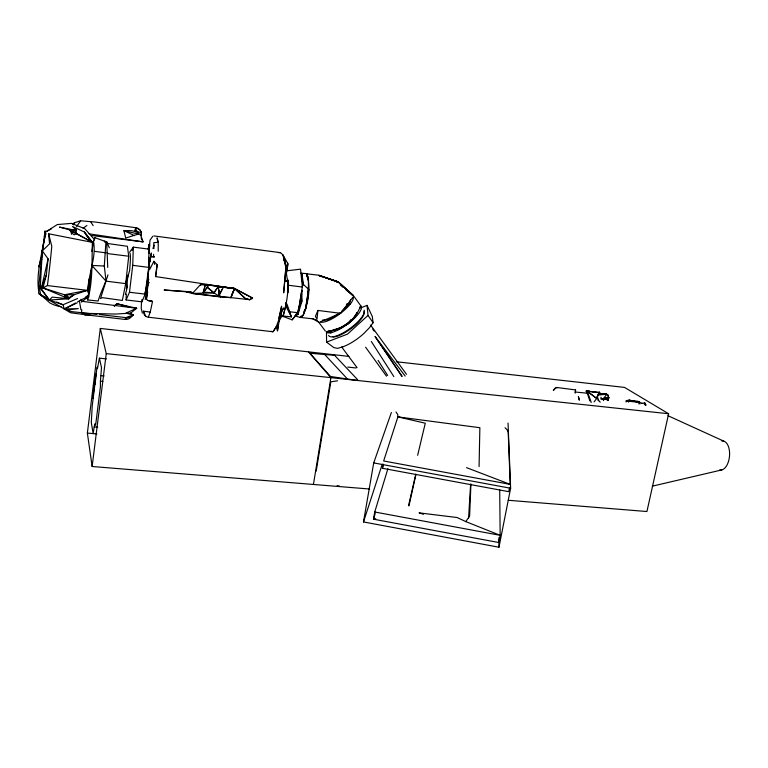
<?xml version="1.0" encoding="UTF-8"?>
<svg xmlns="http://www.w3.org/2000/svg" width="768" height="768" viewBox="0 0 768 768"><rect width="100%" height="100%" fill="white"/><g stroke="black" fill="none" stroke-linecap="round" stroke-linejoin="round"><path stroke-width="1.15" d="M45.331 235.699L44.995 231.245L46.627 231.418L51.523 228.806M107.981 274.819C105.264 283.776 100.666 292.186 98.141 301.008L87.696 299.962C92.928 281.53 91.728 261.638 92.371 242.352L84.442 232.051L72.538 226.502L76.243 229.91L74.304 232.762M153.878 235.93L280.474 252.662L282.845 254.784C287.05 262.81 285.264 271.997 287.683 280.253C288.864 291.811 286.253 305.165 282.912 316.8L285.734 305.866L285.456 302.89L291.427 316.906L281.213 315.782L280.637 312.576M148.186 248.947L149.251 244.349L149.194 249.677L150 240.182L152.784 236.256M301.882 281.434L301.882 273.696L303.456 284.429L302.525 286.128M88.637 313.478L71.222 311.568L64.31 308.966L40.771 295.162L38.544 292.646L38.784 291.859C35.491 271.162 43.517 251.482 44.995 231.245L45.83 234.528M575.568 389.923L575.27 392.861L575.568 389.923L556.733 387.475L555.514 387.734L553.315 390.413L555.408 388.368M150.259 312.058L143.357 311.184L144.422 315.158L145.901 316.493L148.272 317.203L150.259 312.058L152.496 301.507L148.176 300.557L146.429 299.366L147.667 285.562M126.288 294.202L126.086 299.933L141.926 301.834L145.142 294.106L148.723 267.389L149.002 249.139L133.315 247.133L129.562 252.355M302.006 290.323L301.843 301.478L298.003 314.486L295.258 315.466L296.371 313.824M479.069 466.608L479.866 427.709L397.891 416.89L397.766 414.547L396 412.003M146.582 291.446L146.026 294.346L147.149 292.474L146.582 291.446L145.901 298.09L147.149 292.474L147.302 285.494M148.205 285.014L148.109 276.509L148.128 282.624L148.858 282.797L148.128 282.624L148.109 276.509M126.086 299.933L129.475 292.272L132.739 265.334L133.315 247.133L132.134 250.301M89.165 278.813L87.389 290.352L88.656 293.664C86.64 275.779 96.96 258.874 93.456 241.171L94.426 240.173L94.733 237.61L106.733 241.968L109.325 247.738M100.426 381.197L101.501 367.603L99.379 358.166L97.459 368.698L97.238 367.142L96.854 368.266L92.218 406.003L91.306 422.554L93.178 433.632L94.186 426.874L95.107 423.677L95.491 425.165L95.923 422.813L100.426 386.592L100.426 381.197L102.806 381.437M107.933 243.552L127.392 246.298L128.707 256.224L125.702 283.632L122.333 300.442L102.413 297.648L100.474 298.55L106.032 281.136L104.304 266.016L105.83 243.139L106.733 241.968L104.266 241.114M470.938 483.955L469.613 516.048L465.792 521.587L457.104 517.526L419.05 512.861L423.504 514.282M141.523 301.517L141.216 308.448L142.387 313.142M325.354 331.056L318.653 322.138L312.326 318.509M146.602 291.648L147.187 291.725L145.997 293.29L147.149 292.474L147.802 279.418L148.608 279.427L148.022 279.389L148.195 281.789L147.802 279.418L148.608 279.427M148.618 271.526L149.002 264.384M153.504 256.656L153.629 254.352M153.946 248.602L153.782 242.65L157.814 242.371L157.104 237.84L158.189 241.546L158.227 251.27M95.29 384.346L95.846 373.843L96.451 375.446M77.568 298.531L62.995 304.771L49.363 300.029L40.214 288.173L42.326 250.877L45.36 232.176L57.283 224.573L71.472 223.373L84.787 228.701L94.214 239.27L94.733 237.61L94.205 239.549M468.566 518.323L470.602 484.358M285.84 268.166L283.68 292.723L285.84 268.166L284.17 258.451L283.901 260.813M149.078 253.45L149.702 244.915M150.374 259.066L151.344 252.97L149.29 262.867L149.779 269.299L153.878 261.312L157.027 264.442L155.616 276.576L234.566 288.518L252.538 298.051L234.566 288.518L218.266 286.627L213.946 292.829L192.384 293.453L185.491 291.734L164.122 290.016L185.664 291.446L192.077 292.474L192.384 293.453L249.715 299.683L252.538 298.051L249.715 299.683L245.462 298.589M147.782 292.176L147.149 292.474L147.408 289.018M295.21 315.466L298.003 314.486L301.766 290.486M44.525 236.054L44.995 231.245L44.285 236.851L44.899 237.878M147.149 292.474L147.85 285.35M91.978 251.414L93.456 241.171L92.371 242.352L48.586 233.77L49.584 243.821L42.326 250.877L38.89 285.37L40.771 295.162L49.363 300.029L68.784 298.771L74.093 294.72L87.389 290.352L47.376 285.571L42.979 287.952L41.501 287.818L48.106 258.883L42.326 250.877L45.677 232.838M72.845 224.448L74.362 222.797L80.621 220.771L95.654 222.096L135.734 227.712L138.144 228.365L141.514 231.859L140.947 235.67L143.04 241.862L89.04 233.837M146.026 294.346L146.976 284.909M40.214 288.173L38.89 285.37L49.363 300.029L52.166 297.12L68.784 298.771L68.88 297.792L66.048 294.691M638.832 403.891L639.043 401.798L637.488 401.76M317.923 310.445L317.011 319.152L315.408 316.387L317.923 310.445L340.579 313.296A20.813 6.096 -36.4 0 0 353.107 296.947L340.579 313.296A20.813 6.096 -36.4 0 1 320.141 321.926L340.579 313.296M81.792 309.878L81.485 312.768L84.278 313.315L115.594 314.054L130.608 313.142L133.181 314.986L131.309 316.742A7.027 6.816 22.7 0 1 124.944 319.43L84.336 314.611L90.662 315.024M307.066 276.787L307.142 274.358L308.371 280.013L308.486 289.229L305.53 309.418L308.726 289.363L307.354 299.952A22.166 4.723 -83.1 0 1 300.211 317.386L295.267 316.061M307.526 299.827L308.4 287.174M68.784 298.771L42.979 287.952L46.291 275.098L48.106 258.883M88.656 293.664L91.853 265.44L104.304 266.016M148.704 249.082L149.251 244.349L148.262 248.976M369.61 489.024L92.141 466.502L87.37 433.085L100.301 328.445L348.854 356.4M126.355 288.595L128.026 275.098M92.141 466.502L106.253 353.616L100.301 328.445M72.806 232.109L73.104 229.843L76.243 229.91M607.152 399.715L603.178 398.525L600.835 398.976L606.682 397.757A2.851 1.862 -19.2 0 1 608.141 400.013L606.682 397.757L603.053 399.475L606.576 394.272L608.074 394.838L608.554 395.942M155.616 276.576L157.296 264.854M141.514 231.859L140.947 235.67C136.79 230.342 130.435 230.294 123.917 230.688L125.712 238.061L138.451 234.038L138.336 232.205L137.443 231.35L136.358 230.746L134.688 231.158L135.734 227.712L140.131 229.834M286.186 275.069L287.222 268.33M146.986 295.862L146.429 299.366L145.574 298.099L145.133 299.366M148.08 277.229L148.426 275.098M313.43 484.464L330.902 377.635L308.448 351.85M316.195 471.091L330.816 381.83L337.565 380.803M281.021 315.638L292.157 319.862L298.109 312.739L302.352 287.04L300.547 269.155L286.416 270.854M607.363 400.493L607.478 399.811M283.277 307.834L276.154 326.909L277.478 330.806L280.435 313.709M508.042 423.072L510.624 488.256L498.97 547.229L363.485 521.952L373.709 462.902L391.382 412.502M509.597 487.507L508.771 491.674L382.387 468.269L383.107 464.102M387.907 468.682L374.746 511.997L373.488 519.187L498.739 542.515L500.16 535.325L499.709 489.907M148.426 249.043L149.251 244.349L148.33 248.918M148.368 248.755L149.251 244.349M146.976 292.781L145.901 298.09L147.542 292.358M300.749 317.386L300.211 317.386L312.71 318.835L316.301 320.026L319.219 322.483M408.95 505.958L415.872 474.749M396.384 361.747L624.518 387.408L668.621 413.75L646.925 511.526L508.272 500.275M200.63 284.438L200.861 284.918L200.63 284.438L192.384 293.453L220.349 296.976L230.976 297.619L234.566 288.518L205.517 284.621L234.566 288.518L245.702 298.627M200.698 284.544L205.248 285.149L203.376 292.397L207.974 286.31L207.235 287.299L213.946 292.829L218.266 286.627L219.389 296.458L213.946 292.829L203.242 292.109L203.52 292.685L205.027 285.062L205.882 285.158M360.23 306.557C355.862 319.872 340.934 330.01 327.226 331.584L330.518 330.672M408.557 505.574L415.795 474.125M417.648 455.309L425.28 423.197L397.891 416.89L383.654 460.982L510.211 484.378L508.224 432.47L507.312 430.042L505.066 427.728M350.534 299.616L349.574 303.619L341.702 311.309M607.766 400.531L606.73 397.882A2.851 1.862 -19.2 0 0 603.091 399.59L603.206 399.773M277.478 330.806L278.285 324.854M125.443 294.432L127.2 287.52L126.413 281.587M92.89 396.893L92.851 398.16L95.875 373.872L96.038 374.64M286.435 270.768L288.23 264.288L282.845 254.784M150.096 260.016L149.29 262.867L150.355 261.322M42.576 253.766L38.707 266.966L41.77 259.354M375.197 513.523L373.488 519.187L375.763 518.688M207.235 287.299L213.946 292.829L214.637 292.205M306.749 273.811L318.864 275.242L338.179 281.866L353.539 295.699L338.986 282.586L319.258 275.51L321.274 276.701M382.387 468.269L383.462 464.899M363.485 521.952L382.234 464.218M329.923 331.181L326.688 332.515A21.83 6.586 -36.4 0 0 348.221 323.616L355.507 316.598L347.981 323.28L339.341 328.867L348.24 323.606A21.83 6.586 -36.4 0 0 361.267 306.288L359.894 308.112M152.938 248.506L154.128 245.155M287.741 263.27L286.195 267.418L283.142 255.936M41.501 287.818L46.291 275.098M73.526 224.918L74.362 222.797M231.178 297.12L230.448 297.312L230.976 297.619L234.566 288.518L223.363 287.27M303.331 314.918C308.304 302.698 310.8 288.403 307.286 275.501L308.506 280.627M148.339 281.683L147.926 279.274L148.704 279.677L148.013 279.475M231.37 295.354L234.566 288.518L245.539 298.944M628.483 402.115L629.357 400.291L639.331 402.374L637.958 401.242L631.306 400.8M357.235 312.614C351.581 323.52 339.101 329.962 327.226 331.584M222.048 289.469L219.466 294.566L220.349 296.976L219.552 295.997M88.627 294.614L86.726 297.667L87.696 299.962M607.402 399.36L609.024 397.786L606.576 394.272L600.211 393.984L599.357 392.102L596.573 398.381L586.483 390.739L589.862 400.906M354.864 316.426L357.014 312.48M278.65 321.782L282.221 315.331L281.213 315.782M214.522 292.234L213.946 292.829M273.514 331.142L276.154 326.909L272.995 331.766L148.272 317.203M303.725 311.866L305.491 309.12M76.598 226.57L80.621 220.771M644.41 403.498L644.822 402.922L646.099 405.072M361.632 307.526L367.056 305.376L372.288 316.435L373.094 322.694L369.542 327.619L364.099 333.245A24.854 8.112 -36.5 0 1 343.133 346.714M350.938 319.93L348.24 323.606L346.08 324.499L348.24 323.606L350.986 319.958M359.702 308.006L361.056 306.163L353.866 296.227M599.635 392.304L587.251 391.171L599.27 392.784L599.635 392.304L596.573 398.381L587.251 391.171L591.235 402.47M307.258 276.893L307.594 274.502M203.376 292.397L205.997 288.922M281.27 311.731L283.814 308.381M292.157 319.862L294.922 316.214M594.096 401.885L596.822 398.342M331.661 332.035L326.611 331.958M77.549 301.91L86.707 297.024L88.493 294.874L88.733 297.35M148.378 282.566L148.848 282.749M306.835 273.658L300.902 273.178M367.056 305.376L368.016 315.427L347.491 334.128L326.573 342.125L326.477 331.594M87.792 295.488L85.68 297.322L85.795 298.464A29.53 28.224 18.7 0 1 81.36 302.112M130.608 313.142L136.656 308.266L117.053 303.744L114.317 306.029L117.053 303.744L128.39 306.845M133.181 314.986L130.502 317.146L127.066 317.75L124.944 319.43L126.768 317.27L133.181 314.986L125.894 313.152L136.656 308.266L82.08 301.325L80.976 299.28M608.189 400.128L606.73 397.882L603.389 399.936L606.73 397.882A2.851 1.862 -19.2 0 1 608.189 400.128L607.93 399.85M83.117 228.24L86.918 225.466M556.848 388.147L556.733 387.475M87.389 290.352L64.483 294.768L65.338 297.322L68.88 297.792L74.093 294.72L64.483 294.768L42.979 287.952M340.128 312.845L328.282 319.757L322.368 320.141M300.778 316.445L303.005 315.187M56.65 302.026L62.995 304.771L64.31 308.966L75.514 302.995M626.006 401.923L629.357 400.291M67.056 310.099L78.317 308.602L64.31 308.966L77.117 302.89M603.091 399.59L606.73 397.882M326.63 332.275L328.79 331.411M606.95 398.563L609.024 397.786L607.181 398.438M626.112 400.954L628.934 399.955L639.331 402.374L626.112 400.954L627.984 400.579M343.142 346.694L337.594 348.365L333.859 347.626L326.573 342.125M86.707 297.024L85.68 297.322L86.726 297.667L86.688 296.957M644.822 402.922L641.587 403.277M332.717 330.067L339.302 328.234M652.32 486.163L721.814 469.92M349.488 303.686L346.397 304.31L350.285 304.07M64.31 308.966L65.098 308.87M284.803 280.57L287.683 280.253M251.808 298.176L252.259 298.656M597.446 395.088L606.576 394.272L599.827 393.715M134.928 308.352L136.656 308.266M104.515 242.054L106.733 241.968L107.731 267.418M205.027 285.062L206.323 285.034L205.517 284.621M606.576 394.272L603.456 394.339A3.629 2.381 -19.2 0 1 607.498 394.723M138.336 232.205L141.293 232.224M69.398 229.786L71.213 232.08L73.104 229.843L59.501 227.107L69.398 229.786L73.104 229.843L71.76 232.906L74.093 234.797L76.618 233.702L75.984 230.15L72.317 229.872L71.213 232.08L71.462 234.317M278.371 252.586L280.474 252.662M154.416 256.79L150.989 256.598L154.397 256.934M357.427 380.486L330.499 376.493L309.946 353.251L334.627 355.354L357.686 379.757M575.203 392.006L586.838 393.178M94.186 426.874L97.728 427.19M87.37 433.085L96.922 433.93M91.018 313.718L96.979 314.304M99.36 314.544L127.066 317.75M100.637 375.61L104.189 375.965M99.379 358.166L106.493 358.906M106.253 353.616L668.621 413.75M347.75 367.085L356.035 367.978M129.475 292.272L145.142 294.106M289.104 311.693L298.109 312.739M91.622 235.507L143.04 241.862L141.024 237.792M128.707 256.224L108.557 253.718L106.848 252.768M284.918 281.04L287.962 281.424L284.947 280.906M287.462 285.13L302.352 287.04M132.739 265.334L148.723 267.389M94.589 251.357L105.437 252.768M218.438 286.963L223.181 287.645L219.466 294.566L218.842 290.16M586.483 390.739L589.747 391.248M591.926 391.584L595.181 392.093M85.939 314.803L70.531 312.749L65.328 309.629M337.2 485.693L339.494 486.086M186.566 291.456L192.077 292.474L185.424 291.504M373.709 462.902L510.624 488.256M374.746 511.997L500.16 535.325L465.792 521.587M245.597 298.848L249.715 299.683M397.891 416.89L400.214 417.389M138.451 234.038L123.917 230.688L134.515 235.613M148.013 300.461L152.496 301.507L150.72 300.47M271.2 331.325L272.995 331.766M606.259 399.101L607.066 399.302M148.33 281.722L148.07 279.83M319.258 275.51L338.179 281.866L352.925 295.392M318.797 275.299L338.179 281.866M307.152 274.512L308.611 280.282M466.541 467.645L510.211 484.378M645.533 404.429L644.218 403.872L645.629 405.466M46.07 297.446L38.938 293.952L39.734 293.866L49.805 302.87A29.53 28.224 18.7 0 0 61.123 306.682M724.032 441.264L667.949 415.699M73.315 231.878L92.17 242.227L84.442 232.051L86.621 235.91L92.17 242.227L72.509 231.485M641.952 403.574L639.043 401.798L639.984 403.93M64.483 294.768L68.88 297.792M585.802 391.123L587.501 392.4M335.05 280.502L337.258 282.374M345.658 289.507L352.733 295.517M340.262 284.87L342.845 287.213M597.725 399.84L600.24 402.163M308.486 289.229L303.456 284.429L301.814 279.216M600.211 393.984L599.53 392.774M219.168 295.882L219.389 296.458L218.371 286.858M324.806 354.643L347.693 379.258M91.853 265.44L106.032 281.136L125.702 283.632L127.2 287.52M207.197 286.829L207.475 287.52M329.501 331.315L330.931 333.158M341.693 347.021L357.072 367.651M401.866 376.397L375.139 336.576L405.168 376.051M406.512 374.323L370.57 325.066M365.597 347.203L386.506 376.176M368.016 315.427L373.094 322.694M372.749 329.117L374.093 331.075M375.139 336.576L402.077 376.176M90.845 222.067L93.178 225.658M371.328 341.482L393.84 376.579M378.096 360.384L387.619 375.466M285.734 305.866L291.427 316.906L286.934 304.022M277.478 325.133L278.429 326.995M143.357 311.184L145.901 316.493M600.902 397.258L601.325 398.227M597.187 396.202L598.733 400.502M579.37 400.051L578.381 396.653L579.197 399.917M153.878 261.312L154.781 264.499M48.586 233.77L51.782 246.192A29.347 0.778 -83.8 0 1 47.376 285.571M298.003 314.486L297.485 312.173L299.645 305.347L301.843 301.478L301.286 296.333M135.734 227.712L136.358 230.746M79.382 300.854L80.938 309.773M45.36 232.176L45.667 234.413M125.568 281.318L125.702 283.632L129.571 270.797A20.189 1.699 -83.6 0 0 129.965 253.363M42.326 250.877L42.49 255.562M498.893 537.725L498.97 547.229M141.917 299.539L141.926 301.834M203.52 292.685A1.843 1.805 -14.5 0 1 203.242 292.109M148.627 257.27A18.95 1.853 -83.5 0 1 148.195 274.224A18.95 1.853 -83.5 0 1 144.864 293.309M603.053 399.475A2.851 1.862 -19.2 0 1 606.682 397.757M721.949 441.072A14.554 7.834 -84.8 0 1 729.533 455.885A14.554 7.834 -84.8 0 1 719.722 469.91M605.242 399.005A2.189 1.43 -19.2 0 1 607.68 399.264M363.821 311.626A20.707 6.336 -36.4 0 1 353.568 326.621A20.707 6.336 -36.4 0 1 332.947 336.989M364.099 310.157A21.802 6.653 -36.4 0 1 349.411 328.906A21.802 6.653 -36.4 0 1 328.618 335.395M287.885 280.147L287.76 292.723L287.885 280.147M279.254 316.752L279.034 318.499L281.616 306.221L279.254 316.752"/></g></svg>
